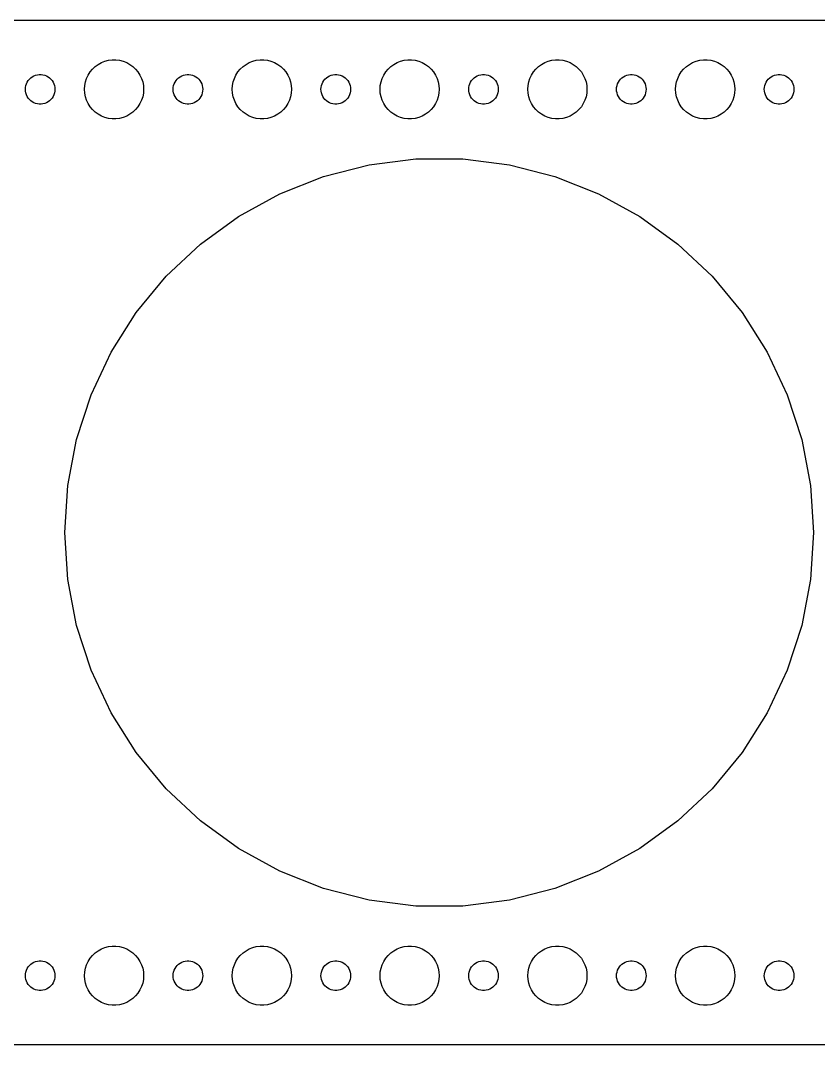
# Model space of a CAD drawing. Header units: metres. Extents: x -164 to 164, y -52 to 52.
# Drawn here: x -2 to 79, y -52 to 52 of the extents above; entities that cross this region are included whole.
import ezdxf

# ---------------------------------------------------------------- set-up
doc = ezdxf.new("R2010")
doc.units = ezdxf.units.M

msp = doc.modelspace()

# ---------------------------------------------------------------- linework, layer by layer
for p, q in [((159.814, 51.9901), (-159.814, 51.9901)), ((6.22266, 47.7145), (6.57294, 47.8532)), ((6.57294, 47.8532), (6.93785, 47.9469)), ((6.93785, 47.9469), (7.31161, 47.9941)), ((7.31161, 47.9941), (7.68837, 47.9941)), ((7.68837, 47.9941), (8.06213, 47.9469)), ((8.06213, 47.9469), (8.42705, 47.8532)), ((8.42705, 47.8532), (8.77733, 47.7145)), ((21.2227, 47.7145), (21.5729, 47.8532)), ((21.5729, 47.8532), (21.9379, 47.9469)), ((21.9379, 47.9469), (22.3116, 47.9941)), ((22.3116, 47.9941), (22.6884, 47.9941)), ((22.6884, 47.9941), (23.0621, 47.9469)), ((23.0621, 47.9469), (23.427, 47.8532)), ((23.427, 47.8532), (23.7773, 47.7145)), ((36.2227, 47.7145), (36.5729, 47.8532)), ((36.5729, 47.8532), (36.9379, 47.9469)), ((36.9379, 47.9469), (37.3116, 47.9941)), ((37.3116, 47.9941), (37.6884, 47.9941)), ((37.6884, 47.9941), (38.0621, 47.9469)), ((38.0621, 47.9469), (38.427, 47.8532)), ((38.427, 47.8532), (38.7773, 47.7145)), ((51.2227, 47.7145), (51.5729, 47.8532)), ((51.5729, 47.8532), (51.9379, 47.9469)), ((51.9379, 47.9469), (52.3116, 47.9941)), ((52.3116, 47.9941), (52.6884, 47.9941)), ((52.6884, 47.9941), (53.0621, 47.9469)), ((53.0621, 47.9469), (53.427, 47.8532)), ((53.427, 47.8532), (53.7773, 47.7145)), ((66.2227, 47.7145), (66.573, 47.8532)), ((66.573, 47.8532), (66.9379, 47.9469)), ((66.9379, 47.9469), (67.3116, 47.9941)), ((67.3116, 47.9941), (67.6884, 47.9941)), ((67.6884, 47.9941), (68.0621, 47.9469)), ((68.0621, 47.9469), (68.427, 47.8532)), ((68.427, 47.8532), (68.7773, 47.7145)), ((5.07294, 46.7634), (5.31308, 47.0536)), ((5.31308, 47.0536), (5.58772, 47.3115)), ((5.58772, 47.3115), (5.89252, 47.533)), ((5.89252, 47.533), (6.22266, 47.7145)), ((8.77733, 47.7145), (9.10747, 47.533)), ((9.10747, 47.533), (9.41226, 47.3115)), ((9.41226, 47.3115), (9.6869, 47.0536)), ((9.6869, 47.0536), (9.92705, 46.7634)), ((20.0729, 46.7634), (20.3131, 47.0536)), ((20.3131, 47.0536), (20.5877, 47.3115)), ((20.5877, 47.3115), (20.8925, 47.533)), ((20.8925, 47.533), (21.2227, 47.7145)), ((23.7773, 47.7145), (24.1075, 47.533)), ((24.1075, 47.533), (24.4123, 47.3115)), ((24.4123, 47.3115), (24.6869, 47.0536)), ((24.6869, 47.0536), (24.927, 46.7634)), ((35.0729, 46.7634), (35.3131, 47.0536)), ((35.3131, 47.0536), (35.5877, 47.3115)), ((35.5877, 47.3115), (35.8925, 47.533)), ((35.8925, 47.533), (36.2227, 47.7145)), ((38.7773, 47.7145), (39.1075, 47.533)), ((39.1075, 47.533), (39.4123, 47.3115)), ((39.4123, 47.3115), (39.6869, 47.0536)), ((39.6869, 47.0536), (39.927, 46.7634)), ((50.0729, 46.7634), (50.3131, 47.0536)), ((50.3131, 47.0536), (50.5877, 47.3115)), ((50.5877, 47.3115), (50.8925, 47.533)), ((50.8925, 47.533), (51.2227, 47.7145)), ((53.7773, 47.7145), (54.1075, 47.533)), ((54.1075, 47.533), (54.4123, 47.3115)), ((54.4123, 47.3115), (54.6869, 47.0536)), ((54.6869, 47.0536), (54.927, 46.7634)), ((65.073, 46.7634), (65.3131, 47.0536)), ((65.3131, 47.0536), (65.5877, 47.3115)), ((65.5877, 47.3115), (65.8925, 47.533)), ((65.8925, 47.533), (66.2227, 47.7145)), ((68.7773, 47.7145), (69.1075, 47.533)), ((69.1075, 47.533), (69.4123, 47.3115)), ((69.4123, 47.3115), (69.6869, 47.0536)), ((69.6869, 47.0536), (69.927, 46.7634)), ((-1.31445, 45.7226), (-1.21352, 45.8817)), ((-1.21352, 45.8817), (-1.09344, 46.0268)), ((-1.09344, 46.0268), (-0.95613, 46.1558)), ((-0.95613, 46.1558), (-0.80373, 46.2665)), ((-0.80373, 46.2665), (-0.63866, 46.3572)), ((-0.63866, 46.3572), (-0.46352, 46.4266)), ((-0.46352, 46.4266), (-0.28107, 46.4734)), ((-0.28107, 46.4734), (-0.09418, 46.497)), ((-0.09418, 46.497), (0.09418, 46.497)), ((0.09418, 46.497), (0.28107, 46.4734)), ((0.28107, 46.4734), (0.46352, 46.4266)), ((0.46352, 46.4266), (0.63866, 46.3572)), ((0.63866, 46.3572), (0.80373, 46.2665)), ((0.80373, 46.2665), (0.95613, 46.1558)), ((0.95613, 46.1558), (1.09344, 46.0268)), ((1.09344, 46.0268), (1.21352, 45.8817)), ((1.21352, 45.8817), (1.31445, 45.7226)), ((4.59424, 45.7461), (4.71066, 46.1044)), ((4.71066, 46.1044), (4.87108, 46.4453)), ((4.87108, 46.4453), (5.07294, 46.7634)), ((9.92705, 46.7634), (10.1289, 46.4453)), ((10.1289, 46.4453), (10.2893, 46.1044)), ((10.2893, 46.1044), (10.4057, 45.7461)), ((13.6855, 45.7226), (13.7865, 45.8817)), ((13.7865, 45.8817), (13.9065, 46.0268)), ((13.9065, 46.0268), (14.0439, 46.1558)), ((14.0439, 46.1558), (14.1963, 46.2665)), ((14.1963, 46.2665), (14.3613, 46.3572)), ((14.3613, 46.3572), (14.5365, 46.4266)), ((14.5365, 46.4266), (14.7189, 46.4734)), ((14.7189, 46.4734), (14.9058, 46.497)), ((14.9058, 46.497), (15.0942, 46.497)), ((15.0942, 46.497), (15.2811, 46.4734)), ((15.2811, 46.4734), (15.4635, 46.4266)), ((15.4635, 46.4266), (15.6387, 46.3572)), ((15.6387, 46.3572), (15.8037, 46.2665)), ((15.8037, 46.2665), (15.9561, 46.1558)), ((15.9561, 46.1558), (16.0934, 46.0268)), ((16.0934, 46.0268), (16.2135, 45.8817)), ((16.2135, 45.8817), (16.3145, 45.7226)), ((19.5942, 45.7461), (19.7107, 46.1044)), ((19.7107, 46.1044), (19.8711, 46.4453)), ((19.8711, 46.4453), (20.0729, 46.7634)), ((24.927, 46.7634), (25.1289, 46.4453)), ((25.1289, 46.4453), (25.2893, 46.1044)), ((25.2893, 46.1044), (25.4057, 45.7461)), ((28.6855, 45.7226), (28.7865, 45.8817)), ((28.7865, 45.8817), (28.9065, 46.0268)), ((28.9065, 46.0268), (29.0439, 46.1558)), ((29.0439, 46.1558), (29.1963, 46.2665)), ((29.1963, 46.2665), (29.3613, 46.3572)), ((29.3613, 46.3572), (29.5365, 46.4266)), ((29.5365, 46.4266), (29.7189, 46.4734)), ((29.7189, 46.4734), (29.9058, 46.497)), ((29.9058, 46.497), (30.0942, 46.497)), ((30.0942, 46.497), (30.2811, 46.4734)), ((30.2811, 46.4734), (30.4635, 46.4266)), ((30.4635, 46.4266), (30.6387, 46.3572)), ((30.6387, 46.3572), (30.8037, 46.2665)), ((30.8037, 46.2665), (30.9561, 46.1558)), ((30.9561, 46.1558), (31.0934, 46.0268)), ((31.0934, 46.0268), (31.2135, 45.8817)), ((31.2135, 45.8817), (31.3145, 45.7226)), ((34.5942, 45.7461), (34.7107, 46.1044)), ((34.7107, 46.1044), (34.8711, 46.4453)), ((34.8711, 46.4453), (35.0729, 46.7634)), ((39.927, 46.7634), (40.1289, 46.4453)), ((40.1289, 46.4453), (40.2893, 46.1044)), ((40.2893, 46.1044), (40.4057, 45.7461)), ((43.6855, 45.7226), (43.7865, 45.8817)), ((43.7865, 45.8817), (43.9065, 46.0268)), ((43.9065, 46.0268), (44.0439, 46.1558)), ((44.0439, 46.1558), (44.1963, 46.2665)), ((44.1963, 46.2665), (44.3613, 46.3572)), ((44.3613, 46.3572), (44.5365, 46.4266)), ((44.5365, 46.4266), (44.7189, 46.4734)), ((44.7189, 46.4734), (44.9058, 46.497)), ((44.9058, 46.497), (45.0942, 46.497)), ((45.0942, 46.497), (45.2811, 46.4734)), ((45.2811, 46.4734), (45.4635, 46.4266)), ((45.4635, 46.4266), (45.6387, 46.3572)), ((45.6387, 46.3572), (45.8037, 46.2665)), ((45.8037, 46.2665), (45.9561, 46.1558)), ((45.9561, 46.1558), (46.0934, 46.0268)), ((46.0934, 46.0268), (46.2135, 45.8817)), ((46.2135, 45.8817), (46.3145, 45.7226)), ((49.5942, 45.7461), (49.7107, 46.1044)), ((49.7107, 46.1044), (49.8711, 46.4453)), ((49.8711, 46.4453), (50.0729, 46.7634)), ((54.927, 46.7634), (55.1289, 46.4453)), ((55.1289, 46.4453), (55.2893, 46.1044)), ((55.2893, 46.1044), (55.4057, 45.7461)), ((58.6855, 45.7226), (58.7865, 45.8817)), ((58.7865, 45.8817), (58.9065, 46.0268)), ((58.9065, 46.0268), (59.0439, 46.1558)), ((59.0439, 46.1558), (59.1963, 46.2665)), ((59.1963, 46.2665), (59.3613, 46.3572)), ((59.3613, 46.3572), (59.5365, 46.4266)), ((59.5365, 46.4266), (59.7189, 46.4734)), ((59.7189, 46.4734), (59.9058, 46.497)), ((59.9058, 46.497), (60.0942, 46.497)), ((60.0942, 46.497), (60.2811, 46.4734)), ((60.2811, 46.4734), (60.4635, 46.4266)), ((60.4635, 46.4266), (60.6387, 46.3572)), ((60.6387, 46.3572), (60.8037, 46.2665)), ((60.8037, 46.2665), (60.9561, 46.1558)), ((60.9561, 46.1558), (61.0934, 46.0268)), ((61.0934, 46.0268), (61.2135, 45.8817)), ((61.2135, 45.8817), (61.3145, 45.7226)), ((64.5943, 45.7461), (64.7107, 46.1044)), ((64.7107, 46.1044), (64.8711, 46.4453)), ((64.8711, 46.4453), (65.073, 46.7634)), ((69.927, 46.7634), (70.1289, 46.4453)), ((70.1289, 46.4453), (70.2893, 46.1044)), ((70.2893, 46.1044), (70.4057, 45.7461)), ((73.6855, 45.7226), (73.7865, 45.8817)), ((73.7865, 45.8817), (73.9065, 46.0268)), ((73.9065, 46.0268), (74.0439, 46.1558)), ((74.0439, 46.1558), (74.1963, 46.2665)), ((74.1963, 46.2665), (74.3613, 46.3572)), ((74.3613, 46.3572), (74.5365, 46.4266)), ((74.5365, 46.4266), (74.7189, 46.4734)), ((74.7189, 46.4734), (74.9058, 46.497)), ((74.9058, 46.497), (75.0942, 46.497)), ((75.0942, 46.497), (75.2811, 46.4734)), ((75.2811, 46.4734), (75.4635, 46.4266)), ((75.4635, 46.4266), (75.6387, 46.3572)), ((75.6387, 46.3572), (75.8037, 46.2665)), ((75.8037, 46.2665), (75.9561, 46.1558)), ((75.9561, 46.1558), (76.0934, 46.0268)), ((76.0934, 46.0268), (76.2135, 45.8817)), ((76.2135, 45.8817), (76.3145, 45.7226)), ((-1.5, 45), (-1.48816, 45.188)), ((-1.48816, 44.812), (-1.5, 45)), ((-1.48816, 45.188), (-1.45287, 45.373)), ((-1.45287, 44.627), (-1.48816, 44.812)), ((-1.45287, 45.373), (-1.39465, 45.5522)), ((-1.39465, 45.5522), (-1.31445, 45.7226)), ((1.31445, 45.7226), (1.39465, 45.5522)), ((1.39465, 45.5522), (1.45287, 45.373)), ((1.45287, 45.373), (1.48816, 45.188)), ((1.48816, 44.812), (1.45287, 44.627)), ((1.48816, 45.188), (1.5, 45)), ((1.5, 45), (1.48816, 44.812)), ((4.5, 45), (4.52365, 45.376)), ((4.52365, 44.624), (4.5, 45)), ((4.52365, 45.376), (4.59424, 45.7461)), ((10.4057, 45.7461), (10.4763, 45.376)), ((10.4763, 45.376), (10.5, 45)), ((10.5, 45), (10.4763, 44.624)), ((13.5, 45), (13.5118, 45.188)), ((13.5118, 44.812), (13.5, 45)), ((13.5118, 45.188), (13.5471, 45.373)), ((13.5471, 44.627), (13.5118, 44.812)), ((13.5471, 45.373), (13.6053, 45.5522)), ((13.6053, 45.5522), (13.6855, 45.7226)), ((16.3145, 45.7226), (16.3947, 45.5522)), ((16.3947, 45.5522), (16.4529, 45.373)), ((16.4529, 45.373), (16.4882, 45.188)), ((16.4882, 44.812), (16.4529, 44.627)), ((16.4882, 45.188), (16.5, 45)), ((16.5, 45), (16.4882, 44.812)), ((19.5, 45), (19.5237, 45.376)), ((19.5237, 44.624), (19.5, 45)), ((19.5237, 45.376), (19.5942, 45.7461)), ((25.4057, 45.7461), (25.4763, 45.376)), ((25.4763, 45.376), (25.5, 45)), ((25.5, 45), (25.4763, 44.624)), ((28.5, 45), (28.5118, 45.188)), ((28.5118, 44.812), (28.5, 45)), ((28.5118, 45.188), (28.5471, 45.373)), ((28.5471, 44.627), (28.5118, 44.812)), ((28.5471, 45.373), (28.6053, 45.5522)), ((28.6053, 45.5522), (28.6855, 45.7226)), ((31.3145, 45.7226), (31.3947, 45.5522)), ((31.3947, 45.5522), (31.4529, 45.373)), ((31.4529, 45.373), (31.4882, 45.188)), ((31.4882, 44.812), (31.4529, 44.627)), ((31.4882, 45.188), (31.5, 45)), ((31.5, 45), (31.4882, 44.812)), ((34.5, 45), (34.5237, 45.376)), ((34.5237, 44.624), (34.5, 45)), ((34.5237, 45.376), (34.5942, 45.7461)), ((40.4057, 45.7461), (40.4763, 45.376)), ((40.4763, 45.376), (40.5, 45)), ((40.5, 45), (40.4763, 44.624)), ((43.5, 45), (43.5118, 45.188)), ((43.5118, 44.812), (43.5, 45)), ((43.5118, 45.188), (43.5471, 45.373)), ((43.5471, 44.627), (43.5118, 44.812)), ((43.5471, 45.373), (43.6053, 45.5522)), ((43.6053, 45.5522), (43.6855, 45.7226)), ((46.3145, 45.7226), (46.3947, 45.5522)), ((46.3947, 45.5522), (46.4529, 45.373)), ((46.4529, 45.373), (46.4882, 45.188)), ((46.4882, 44.812), (46.4529, 44.627)), ((46.4882, 45.188), (46.5, 45)), ((46.5, 45), (46.4882, 44.812)), ((49.5, 45), (49.5237, 45.376)), ((49.5237, 44.624), (49.5, 45)), ((49.5237, 45.376), (49.5942, 45.7461)), ((55.4057, 45.7461), (55.4763, 45.376)), ((55.4763, 45.376), (55.5, 45)), ((55.5, 45), (55.4763, 44.624)), ((58.5, 45), (58.5118, 45.188)), ((58.5118, 44.812), (58.5, 45)), ((58.5118, 45.188), (58.5471, 45.373)), ((58.5471, 44.627), (58.5118, 44.812)), ((58.5471, 45.373), (58.6053, 45.5522)), ((58.6053, 45.5522), (58.6855, 45.7226)), ((61.3145, 45.7226), (61.3947, 45.5522)), ((61.3947, 45.5522), (61.4529, 45.373)), ((61.4529, 45.373), (61.4882, 45.188)), ((61.4882, 44.812), (61.4529, 44.627)), ((61.4882, 45.188), (61.5, 45)), ((61.5, 45), (61.4882, 44.812)), ((64.5, 45), (64.5237, 45.376)), ((64.5237, 44.624), (64.5, 45)), ((64.5237, 45.376), (64.5943, 45.7461)), ((70.4057, 45.7461), (70.4763, 45.376)), ((70.4763, 45.376), (70.5, 45)), ((70.5, 45), (70.4763, 44.624)), ((73.5, 45), (73.5118, 45.188)), ((73.5118, 44.812), (73.5, 45)), ((73.5118, 45.188), (73.5471, 45.373)), ((73.5471, 44.627), (73.5118, 44.812)), ((73.5471, 45.373), (73.6053, 45.5522)), ((73.6053, 45.5522), (73.6855, 45.7226)), ((76.3145, 45.7226), (76.3947, 45.5522)), ((76.3947, 45.5522), (76.4529, 45.373)), ((76.4529, 45.373), (76.4882, 45.188)), ((76.4882, 44.812), (76.4529, 44.627)), ((76.4882, 45.188), (76.5, 45)), ((76.5, 45), (76.4882, 44.812)), ((-1.39465, 44.4478), (-1.45287, 44.627)), ((-1.31445, 44.2774), (-1.39465, 44.4478)), ((-1.21352, 44.1183), (-1.31445, 44.2774)), ((-1.09344, 43.9732), (-1.21352, 44.1183)), ((-0.95613, 43.8442), (-1.09344, 43.9732)), ((-0.80373, 43.7335), (-0.95613, 43.8442)), ((-0.63866, 43.6428), (-0.80373, 43.7335)), ((0.80373, 43.7335), (0.63866, 43.6428)), ((0.95613, 43.8442), (0.80373, 43.7335)), ((1.09344, 43.9732), (0.95613, 43.8442)), ((1.21352, 44.1183), (1.09344, 43.9732)), ((1.31445, 44.2774), (1.21352, 44.1183)), ((1.39465, 44.4478), (1.31445, 44.2774)), ((1.45287, 44.627), (1.39465, 44.4478)), ((4.59424, 44.2539), (4.52365, 44.624)), ((4.71066, 43.8956), (4.59424, 44.2539)), ((4.87108, 43.5547), (4.71066, 43.8956)), ((10.2893, 43.8956), (10.1289, 43.5547)), ((10.4057, 44.2539), (10.2893, 43.8956)), ((10.4763, 44.624), (10.4057, 44.2539)), ((13.6053, 44.4478), (13.5471, 44.627)), ((13.6855, 44.2774), (13.6053, 44.4478)), ((13.7865, 44.1183), (13.6855, 44.2774)), ((13.9065, 43.9732), (13.7865, 44.1183)), ((14.0439, 43.8442), (13.9065, 43.9732)), ((14.1963, 43.7335), (14.0439, 43.8442)), ((14.3613, 43.6428), (14.1963, 43.7335)), ((15.8037, 43.7335), (15.6387, 43.6428)), ((15.9561, 43.8442), (15.8037, 43.7335)), ((16.0934, 43.9732), (15.9561, 43.8442)), ((16.2135, 44.1183), (16.0934, 43.9732)), ((16.3145, 44.2774), (16.2135, 44.1183)), ((16.3947, 44.4478), (16.3145, 44.2774)), ((16.4529, 44.627), (16.3947, 44.4478)), ((19.5942, 44.2539), (19.5237, 44.624)), ((19.7107, 43.8956), (19.5942, 44.2539)), ((19.8711, 43.5547), (19.7107, 43.8956)), ((25.2893, 43.8956), (25.1289, 43.5547)), ((25.4057, 44.2539), (25.2893, 43.8956)), ((25.4763, 44.624), (25.4057, 44.2539)), ((28.6053, 44.4478), (28.5471, 44.627)), ((28.6855, 44.2774), (28.6053, 44.4478)), ((28.7865, 44.1183), (28.6855, 44.2774)), ((28.9065, 43.9732), (28.7865, 44.1183)), ((29.0439, 43.8442), (28.9065, 43.9732)), ((29.1963, 43.7335), (29.0439, 43.8442)), ((29.3613, 43.6428), (29.1963, 43.7335)), ((30.8037, 43.7335), (30.6387, 43.6428)), ((30.9561, 43.8442), (30.8037, 43.7335)), ((31.0934, 43.9732), (30.9561, 43.8442)), ((31.2135, 44.1183), (31.0934, 43.9732)), ((31.3145, 44.2774), (31.2135, 44.1183)), ((31.3947, 44.4478), (31.3145, 44.2774)), ((31.4529, 44.627), (31.3947, 44.4478)), ((34.5942, 44.2539), (34.5237, 44.624)), ((34.7107, 43.8956), (34.5942, 44.2539)), ((34.8711, 43.5547), (34.7107, 43.8956)), ((40.2893, 43.8956), (40.1289, 43.5547)), ((40.4057, 44.2539), (40.2893, 43.8956)), ((40.4763, 44.624), (40.4057, 44.2539)), ((43.6053, 44.4478), (43.5471, 44.627)), ((43.6855, 44.2774), (43.6053, 44.4478)), ((43.7865, 44.1183), (43.6855, 44.2774)), ((43.9065, 43.9732), (43.7865, 44.1183)), ((44.0439, 43.8442), (43.9065, 43.9732)), ((44.1963, 43.7335), (44.0439, 43.8442)), ((44.3613, 43.6428), (44.1963, 43.7335)), ((45.8037, 43.7335), (45.6387, 43.6428)), ((45.9561, 43.8442), (45.8037, 43.7335)), ((46.0934, 43.9732), (45.9561, 43.8442)), ((46.2135, 44.1183), (46.0934, 43.9732)), ((46.3145, 44.2774), (46.2135, 44.1183)), ((46.3947, 44.4478), (46.3145, 44.2774)), ((46.4529, 44.627), (46.3947, 44.4478)), ((49.5942, 44.2539), (49.5237, 44.624)), ((49.7107, 43.8956), (49.5942, 44.2539)), ((49.8711, 43.5547), (49.7107, 43.8956)), ((55.2893, 43.8956), (55.1289, 43.5547)), ((55.4057, 44.2539), (55.2893, 43.8956)), ((55.4763, 44.624), (55.4057, 44.2539)), ((58.6053, 44.4478), (58.5471, 44.627)), ((58.6855, 44.2774), (58.6053, 44.4478)), ((58.7865, 44.1183), (58.6855, 44.2774)), ((58.9065, 43.9732), (58.7865, 44.1183)), ((59.0439, 43.8442), (58.9065, 43.9732)), ((59.1963, 43.7335), (59.0439, 43.8442)), ((59.3613, 43.6428), (59.1963, 43.7335)), ((60.8037, 43.7335), (60.6387, 43.6428)), ((60.9561, 43.8442), (60.8037, 43.7335)), ((61.0934, 43.9732), (60.9561, 43.8442)), ((61.2135, 44.1183), (61.0934, 43.9732)), ((61.3145, 44.2774), (61.2135, 44.1183)), ((61.3947, 44.4478), (61.3145, 44.2774)), ((61.4529, 44.627), (61.3947, 44.4478)), ((64.5943, 44.2539), (64.5237, 44.624)), ((64.7107, 43.8956), (64.5943, 44.2539)), ((64.8711, 43.5547), (64.7107, 43.8956)), ((70.2893, 43.8956), (70.1289, 43.5547)), ((70.4057, 44.2539), (70.2893, 43.8956)), ((70.4763, 44.624), (70.4057, 44.2539)), ((73.6053, 44.4478), (73.5471, 44.627)), ((73.6855, 44.2774), (73.6053, 44.4478)), ((73.7865, 44.1183), (73.6855, 44.2774)), ((73.9065, 43.9732), (73.7865, 44.1183)), ((74.0439, 43.8442), (73.9065, 43.9732)), ((74.1963, 43.7335), (74.0439, 43.8442)), ((74.3613, 43.6428), (74.1963, 43.7335)), ((75.8037, 43.7335), (75.6387, 43.6428)), ((75.9561, 43.8442), (75.8037, 43.7335)), ((76.0934, 43.9732), (75.9561, 43.8442)), ((76.2135, 44.1183), (76.0934, 43.9732)), ((76.3145, 44.2774), (76.2135, 44.1183)), ((76.3947, 44.4478), (76.3145, 44.2774)), ((76.4529, 44.627), (76.3947, 44.4478)), ((-0.46352, 43.5734), (-0.63866, 43.6428)), ((-0.28107, 43.5266), (-0.46352, 43.5734)), ((-0.09418, 43.503), (-0.28107, 43.5266)), ((0.09418, 43.503), (-0.09418, 43.503)), ((0.28107, 43.5266), (0.09418, 43.503)), ((0.46352, 43.5734), (0.28107, 43.5266)), ((0.63866, 43.6428), (0.46352, 43.5734)), ((5.07294, 43.2366), (4.87108, 43.5547)), ((5.31308, 42.9464), (5.07294, 43.2366)), ((5.58772, 42.6885), (5.31308, 42.9464)), ((5.89252, 42.467), (5.58772, 42.6885)), ((9.41226, 42.6885), (9.10747, 42.467)), ((9.6869, 42.9464), (9.41226, 42.6885)), ((9.92705, 43.2366), (9.6869, 42.9464)), ((10.1289, 43.5547), (9.92705, 43.2366)), ((14.5365, 43.5734), (14.3613, 43.6428)), ((14.7189, 43.5266), (14.5365, 43.5734)), ((14.9058, 43.503), (14.7189, 43.5266)), ((15.0942, 43.503), (14.9058, 43.503)), ((15.2811, 43.5266), (15.0942, 43.503)), ((15.4635, 43.5734), (15.2811, 43.5266)), ((15.6387, 43.6428), (15.4635, 43.5734)), ((20.0729, 43.2366), (19.8711, 43.5547)), ((20.3131, 42.9464), (20.0729, 43.2366)), ((20.5877, 42.6885), (20.3131, 42.9464)), ((20.8925, 42.467), (20.5877, 42.6885)), ((24.4123, 42.6885), (24.1075, 42.467)), ((24.6869, 42.9464), (24.4123, 42.6885)), ((24.927, 43.2366), (24.6869, 42.9464)), ((25.1289, 43.5547), (24.927, 43.2366)), ((29.5365, 43.5734), (29.3613, 43.6428)), ((29.7189, 43.5266), (29.5365, 43.5734)), ((29.9058, 43.503), (29.7189, 43.5266)), ((30.0942, 43.503), (29.9058, 43.503)), ((30.2811, 43.5266), (30.0942, 43.503)), ((30.4635, 43.5734), (30.2811, 43.5266)), ((30.6387, 43.6428), (30.4635, 43.5734)), ((35.0729, 43.2366), (34.8711, 43.5547)), ((35.3131, 42.9464), (35.0729, 43.2366)), ((35.5877, 42.6885), (35.3131, 42.9464)), ((35.8925, 42.467), (35.5877, 42.6885)), ((39.4123, 42.6885), (39.1075, 42.467)), ((39.6869, 42.9464), (39.4123, 42.6885)), ((39.927, 43.2366), (39.6869, 42.9464)), ((40.1289, 43.5547), (39.927, 43.2366)), ((44.5365, 43.5734), (44.3613, 43.6428)), ((44.7189, 43.5266), (44.5365, 43.5734)), ((44.9058, 43.503), (44.7189, 43.5266)), ((45.0942, 43.503), (44.9058, 43.503)), ((45.2811, 43.5266), (45.0942, 43.503)), ((45.4635, 43.5734), (45.2811, 43.5266)), ((45.6387, 43.6428), (45.4635, 43.5734)), ((50.0729, 43.2366), (49.8711, 43.5547)), ((50.3131, 42.9464), (50.0729, 43.2366)), ((50.5877, 42.6885), (50.3131, 42.9464)), ((50.8925, 42.467), (50.5877, 42.6885)), ((54.4123, 42.6885), (54.1075, 42.467)), ((54.6869, 42.9464), (54.4123, 42.6885)), ((54.927, 43.2366), (54.6869, 42.9464)), ((55.1289, 43.5547), (54.927, 43.2366)), ((59.5365, 43.5734), (59.3613, 43.6428)), ((59.7189, 43.5266), (59.5365, 43.5734)), ((59.9058, 43.503), (59.7189, 43.5266)), ((60.0942, 43.503), (59.9058, 43.503)), ((60.2811, 43.5266), (60.0942, 43.503)), ((60.4635, 43.5734), (60.2811, 43.5266)), ((60.6387, 43.6428), (60.4635, 43.5734)), ((65.073, 43.2366), (64.8711, 43.5547)), ((65.3131, 42.9464), (65.073, 43.2366)), ((65.5877, 42.6885), (65.3131, 42.9464)), ((65.8925, 42.467), (65.5877, 42.6885)), ((69.4123, 42.6885), (69.1075, 42.467)), ((69.6869, 42.9464), (69.4123, 42.6885)), ((69.927, 43.2366), (69.6869, 42.9464)), ((70.1289, 43.5547), (69.927, 43.2366)), ((74.5365, 43.5734), (74.3613, 43.6428)), ((74.7189, 43.5266), (74.5365, 43.5734)), ((74.9058, 43.503), (74.7189, 43.5266)), ((75.0942, 43.503), (74.9058, 43.503)), ((75.2811, 43.5266), (75.0942, 43.503)), ((75.4635, 43.5734), (75.2811, 43.5266)), ((75.6387, 43.6428), (75.4635, 43.5734)), ((6.22266, 42.2855), (5.89252, 42.467)), ((6.57294, 42.1468), (6.22266, 42.2855)), ((6.93785, 42.0531), (6.57294, 42.1468)), ((7.31161, 42.0059), (6.93785, 42.0531)), ((7.68837, 42.0059), (7.31161, 42.0059)), ((8.06213, 42.0531), (7.68837, 42.0059)), ((8.42705, 42.1468), (8.06213, 42.0531)), ((8.77733, 42.2855), (8.42705, 42.1468)), ((9.10747, 42.467), (8.77733, 42.2855)), ((21.2227, 42.2855), (20.8925, 42.467)), ((21.5729, 42.1468), (21.2227, 42.2855)), ((21.9379, 42.0531), (21.5729, 42.1468)), ((22.3116, 42.0059), (21.9379, 42.0531)), ((22.6884, 42.0059), (22.3116, 42.0059)), ((23.0621, 42.0531), (22.6884, 42.0059)), ((23.427, 42.1468), (23.0621, 42.0531)), ((23.7773, 42.2855), (23.427, 42.1468)), ((24.1075, 42.467), (23.7773, 42.2855)), ((36.2227, 42.2855), (35.8925, 42.467)), ((36.5729, 42.1468), (36.2227, 42.2855)), ((36.9379, 42.0531), (36.5729, 42.1468)), ((37.3116, 42.0059), (36.9379, 42.0531)), ((37.6884, 42.0059), (37.3116, 42.0059)), ((38.0621, 42.0531), (37.6884, 42.0059)), ((38.427, 42.1468), (38.0621, 42.0531)), ((38.7773, 42.2855), (38.427, 42.1468)), ((39.1075, 42.467), (38.7773, 42.2855)), ((51.2227, 42.2855), (50.8925, 42.467)), ((51.5729, 42.1468), (51.2227, 42.2855)), ((51.9379, 42.0531), (51.5729, 42.1468)), ((52.3116, 42.0059), (51.9379, 42.0531)), ((52.6884, 42.0059), (52.3116, 42.0059)), ((53.0621, 42.0531), (52.6884, 42.0059)), ((53.427, 42.1468), (53.0621, 42.0531)), ((53.7773, 42.2855), (53.427, 42.1468)), ((54.1075, 42.467), (53.7773, 42.2855)), ((66.2227, 42.2855), (65.8925, 42.467)), ((66.573, 42.1468), (66.2227, 42.2855)), ((66.9379, 42.0531), (66.573, 42.1468)), ((67.3116, 42.0059), (66.9379, 42.0531)), ((67.6884, 42.0059), (67.3116, 42.0059)), ((68.0621, 42.0531), (67.6884, 42.0059)), ((68.427, 42.1468), (68.0621, 42.0531)), ((68.7773, 42.2855), (68.427, 42.1468)), ((69.1075, 42.467), (68.7773, 42.2855)), ((33.3795, 37.3269), (38.114, 37.925)), ((38.114, 37.925), (42.886, 37.925)), ((42.886, 37.925), (47.6205, 37.3269)), ((28.7574, 36.1401), (33.3795, 37.3269)), ((47.6205, 37.3269), (52.2426, 36.1401)), ((24.3204, 34.3834), (28.7574, 36.1401)), ((52.2426, 36.1401), (56.6796, 34.3834)), ((20.1386, 32.0845), (24.3204, 34.3834)), ((56.6796, 34.3834), (60.8614, 32.0845)), ((16.2779, 29.2795), (20.1386, 32.0845)), ((60.8614, 32.0845), (64.7221, 29.2795)), ((12.7992, 26.0128), (16.2779, 29.2795)), ((64.7221, 29.2795), (68.2008, 26.0128)), ((9.75734, 22.3358), (12.7992, 26.0128)), ((68.2008, 26.0128), (71.2426, 22.3358)), ((7.20033, 18.3066), (9.75734, 22.3358)), ((71.2426, 22.3358), (73.7997, 18.3066)), ((5.16849, 13.9887), (7.20033, 18.3066)), ((73.7997, 18.3066), (75.8315, 13.9887)), ((3.69383, 9.45021), (5.16849, 13.9887)), ((75.8315, 13.9887), (77.3062, 9.45021)), ((2.79964, 4.76265), (3.69383, 9.45021)), ((77.3062, 9.45021), (78.2003, 4.76265)), ((2.5, 0), (2.79964, 4.76265)), ((78.2003, 4.76265), (78.5, 0)), ((2.79964, -4.76265), (2.5, 0)), ((78.5, 0), (78.2003, -4.76265)), ((3.69383, -9.45021), (2.79964, -4.76265)), ((78.2003, -4.76265), (77.3062, -9.45021)), ((5.16849, -13.9887), (3.69383, -9.45021)), ((77.3062, -9.45021), (75.8315, -13.9887)), ((7.20033, -18.3066), (5.16849, -13.9887)), ((75.8315, -13.9887), (73.7997, -18.3066)), ((9.75734, -22.3358), (7.20033, -18.3066)), ((73.7997, -18.3066), (71.2426, -22.3358)), ((12.7992, -26.0128), (9.75734, -22.3358)), ((71.2426, -22.3358), (68.2008, -26.0128)), ((16.2779, -29.2795), (12.7992, -26.0128)), ((68.2008, -26.0128), (64.7221, -29.2795)), ((20.1386, -32.0845), (16.2779, -29.2795)), ((64.7221, -29.2795), (60.8614, -32.0845)), ((24.3204, -34.3834), (20.1386, -32.0845)), ((60.8614, -32.0845), (56.6796, -34.3834)), ((28.7574, -36.1401), (24.3204, -34.3834)), ((56.6796, -34.3834), (52.2426, -36.1401)), ((33.3795, -37.3269), (28.7574, -36.1401)), ((52.2426, -36.1401), (47.6205, -37.3269)), ((38.114, -37.925), (33.3795, -37.3269)), ((47.6205, -37.3269), (42.886, -37.925)), ((42.886, -37.925), (38.114, -37.925)), ((5.58772, -42.6885), (5.89252, -42.467)), ((5.89252, -42.467), (6.22266, -42.2855)), ((6.22266, -42.2855), (6.57294, -42.1468)), ((6.57294, -42.1468), (6.93785, -42.0531)), ((6.93785, -42.0531), (7.31161, -42.0059)), ((7.31161, -42.0059), (7.68837, -42.0059)), ((7.68837, -42.0059), (8.06213, -42.0531)), ((8.06213, -42.0531), (8.42705, -42.1468)), ((8.42705, -42.1468), (8.77733, -42.2855)), ((8.77733, -42.2855), (9.10747, -42.467)), ((9.10747, -42.467), (9.41226, -42.6885)), ((20.5877, -42.6885), (20.8925, -42.467)), ((20.8925, -42.467), (21.2227, -42.2855)), ((21.2227, -42.2855), (21.5729, -42.1468)), ((21.5729, -42.1468), (21.9379, -42.0531)), ((21.9379, -42.0531), (22.3116, -42.0059)), ((22.3116, -42.0059), (22.6884, -42.0059)), ((22.6884, -42.0059), (23.0621, -42.0531)), ((23.0621, -42.0531), (23.427, -42.1468)), ((23.427, -42.1468), (23.7773, -42.2855)), ((23.7773, -42.2855), (24.1075, -42.467)), ((24.1075, -42.467), (24.4123, -42.6885)), ((35.5877, -42.6885), (35.8925, -42.467)), ((35.8925, -42.467), (36.2227, -42.2855)), ((36.2227, -42.2855), (36.5729, -42.1468)), ((36.5729, -42.1468), (36.9379, -42.0531)), ((36.9379, -42.0531), (37.3116, -42.0059)), ((37.3116, -42.0059), (37.6884, -42.0059)), ((37.6884, -42.0059), (38.0621, -42.0531)), ((38.0621, -42.0531), (38.427, -42.1468)), ((38.427, -42.1468), (38.7773, -42.2855)), ((38.7773, -42.2855), (39.1075, -42.467)), ((39.1075, -42.467), (39.4123, -42.6885)), ((50.5877, -42.6885), (50.8925, -42.467)), ((50.8925, -42.467), (51.2227, -42.2855)), ((51.2227, -42.2855), (51.5729, -42.1468)), ((51.5729, -42.1468), (51.9379, -42.0531)), ((51.9379, -42.0531), (52.3116, -42.0059)), ((52.3116, -42.0059), (52.6884, -42.0059)), ((52.6884, -42.0059), (53.0621, -42.0531)), ((53.0621, -42.0531), (53.427, -42.1468)), ((53.427, -42.1468), (53.7773, -42.2855)), ((53.7773, -42.2855), (54.1075, -42.467)), ((54.1075, -42.467), (54.4123, -42.6885)), ((65.5877, -42.6885), (65.8925, -42.467)), ((65.8925, -42.467), (66.2227, -42.2855)), ((66.2227, -42.2855), (66.573, -42.1468)), ((66.573, -42.1468), (66.9379, -42.0531)), ((66.9379, -42.0531), (67.3116, -42.0059)), ((67.3116, -42.0059), (67.6884, -42.0059)), ((67.6884, -42.0059), (68.0621, -42.0531)), ((68.0621, -42.0531), (68.427, -42.1468)), ((68.427, -42.1468), (68.7773, -42.2855)), ((68.7773, -42.2855), (69.1075, -42.467)), ((69.1075, -42.467), (69.4123, -42.6885)), ((-0.80373, -43.7335), (-0.63866, -43.6428)), ((-0.63866, -43.6428), (-0.46352, -43.5734)), ((-0.46352, -43.5734), (-0.28107, -43.5266)), ((-0.28107, -43.5266), (-0.09418, -43.503)), ((-0.09418, -43.503), (0.09418, -43.503)), ((0.09418, -43.503), (0.28107, -43.5266)), ((0.28107, -43.5266), (0.46352, -43.5734)), ((0.46352, -43.5734), (0.63866, -43.6428)), ((0.63866, -43.6428), (0.80373, -43.7335)), ((4.71066, -43.8956), (4.87108, -43.5547)), ((4.87108, -43.5547), (5.07294, -43.2366)), ((5.07294, -43.2366), (5.31308, -42.9464)), ((5.31308, -42.9464), (5.58772, -42.6885)), ((9.41226, -42.6885), (9.6869, -42.9464)), ((9.6869, -42.9464), (9.92705, -43.2366)), ((9.92705, -43.2366), (10.1289, -43.5547)), ((10.1289, -43.5547), (10.2893, -43.8956)), ((14.1963, -43.7335), (14.3613, -43.6428)), ((14.3613, -43.6428), (14.5365, -43.5734)), ((14.5365, -43.5734), (14.7189, -43.5266)), ((14.7189, -43.5266), (14.9058, -43.503)), ((14.9058, -43.503), (15.0942, -43.503)), ((15.0942, -43.503), (15.2811, -43.5266)), ((15.2811, -43.5266), (15.4635, -43.5734)), ((15.4635, -43.5734), (15.6387, -43.6428)), ((15.6387, -43.6428), (15.8037, -43.7335)), ((19.7107, -43.8956), (19.8711, -43.5547)), ((19.8711, -43.5547), (20.0729, -43.2366)), ((20.0729, -43.2366), (20.3131, -42.9464)), ((20.3131, -42.9464), (20.5877, -42.6885)), ((24.4123, -42.6885), (24.6869, -42.9464)), ((24.6869, -42.9464), (24.927, -43.2366)), ((24.927, -43.2366), (25.1289, -43.5547)), ((25.1289, -43.5547), (25.2893, -43.8956)), ((29.1963, -43.7335), (29.3613, -43.6428)), ((29.3613, -43.6428), (29.5365, -43.5734)), ((29.5365, -43.5734), (29.7189, -43.5266)), ((29.7189, -43.5266), (29.9058, -43.503)), ((29.9058, -43.503), (30.0942, -43.503)), ((30.0942, -43.503), (30.2811, -43.5266)), ((30.2811, -43.5266), (30.4635, -43.5734)), ((30.4635, -43.5734), (30.6387, -43.6428)), ((30.6387, -43.6428), (30.8037, -43.7335)), ((34.7107, -43.8956), (34.8711, -43.5547)), ((34.8711, -43.5547), (35.0729, -43.2366)), ((35.0729, -43.2366), (35.3131, -42.9464)), ((35.3131, -42.9464), (35.5877, -42.6885)), ((39.4123, -42.6885), (39.6869, -42.9464)), ((39.6869, -42.9464), (39.927, -43.2366)), ((39.927, -43.2366), (40.1289, -43.5547)), ((40.1289, -43.5547), (40.2893, -43.8956)), ((44.1963, -43.7335), (44.3613, -43.6428)), ((44.3613, -43.6428), (44.5365, -43.5734)), ((44.5365, -43.5734), (44.7189, -43.5266)), ((44.7189, -43.5266), (44.9058, -43.503)), ((44.9058, -43.503), (45.0942, -43.503)), ((45.0942, -43.503), (45.2811, -43.5266)), ((45.2811, -43.5266), (45.4635, -43.5734)), ((45.4635, -43.5734), (45.6387, -43.6428)), ((45.6387, -43.6428), (45.8037, -43.7335)), ((49.7107, -43.8956), (49.8711, -43.5547)), ((49.8711, -43.5547), (50.0729, -43.2366)), ((50.0729, -43.2366), (50.3131, -42.9464)), ((50.3131, -42.9464), (50.5877, -42.6885)), ((54.4123, -42.6885), (54.6869, -42.9464)), ((54.6869, -42.9464), (54.927, -43.2366)), ((54.927, -43.2366), (55.1289, -43.5547)), ((55.1289, -43.5547), (55.2893, -43.8956)), ((59.1963, -43.7335), (59.3613, -43.6428)), ((59.3613, -43.6428), (59.5365, -43.5734)), ((59.5365, -43.5734), (59.7189, -43.5266)), ((59.7189, -43.5266), (59.9058, -43.503)), ((59.9058, -43.503), (60.0942, -43.503)), ((60.0942, -43.503), (60.2811, -43.5266)), ((60.2811, -43.5266), (60.4635, -43.5734)), ((60.4635, -43.5734), (60.6387, -43.6428)), ((60.6387, -43.6428), (60.8037, -43.7335)), ((64.7107, -43.8956), (64.8711, -43.5547)), ((64.8711, -43.5547), (65.073, -43.2366)), ((65.073, -43.2366), (65.3131, -42.9464)), ((65.3131, -42.9464), (65.5877, -42.6885)), ((69.4123, -42.6885), (69.6869, -42.9464)), ((69.6869, -42.9464), (69.927, -43.2366)), ((69.927, -43.2366), (70.1289, -43.5547)), ((70.1289, -43.5547), (70.2893, -43.8956)), ((74.1963, -43.7335), (74.3613, -43.6428)), ((74.3613, -43.6428), (74.5365, -43.5734)), ((74.5365, -43.5734), (74.7189, -43.5266)), ((74.7189, -43.5266), (74.9058, -43.503)), ((74.9058, -43.503), (75.0942, -43.503)), ((75.0942, -43.503), (75.2811, -43.5266)), ((75.2811, -43.5266), (75.4635, -43.5734)), ((75.4635, -43.5734), (75.6387, -43.6428)), ((75.6387, -43.6428), (75.8037, -43.7335)), ((-1.48816, -44.812), (-1.45287, -44.627)), ((-1.45287, -44.627), (-1.39465, -44.4478)), ((-1.39465, -44.4478), (-1.31445, -44.2774)), ((-1.31445, -44.2774), (-1.21352, -44.1183)), ((-1.21352, -44.1183), (-1.09344, -43.9732)), ((-1.09344, -43.9732), (-0.95613, -43.8442)), ((-0.95613, -43.8442), (-0.80373, -43.7335)), ((0.80373, -43.7335), (0.95613, -43.8442)), ((0.95613, -43.8442), (1.09344, -43.9732)), ((1.09344, -43.9732), (1.21352, -44.1183)), ((1.21352, -44.1183), (1.31445, -44.2774)), ((1.31445, -44.2774), (1.39465, -44.4478)), ((1.39465, -44.4478), (1.45287, -44.627)), ((1.45287, -44.627), (1.48816, -44.812)), ((4.5, -45), (4.52365, -44.624)), ((4.52365, -44.624), (4.59424, -44.2539)), ((4.59424, -44.2539), (4.71066, -43.8956)), ((10.2893, -43.8956), (10.4057, -44.2539)), ((10.4057, -44.2539), (10.4763, -44.624)), ((10.4763, -44.624), (10.5, -45)), ((13.5118, -44.812), (13.5471, -44.627)), ((13.5471, -44.627), (13.6053, -44.4478)), ((13.6053, -44.4478), (13.6855, -44.2774)), ((13.6855, -44.2774), (13.7865, -44.1183)), ((13.7865, -44.1183), (13.9065, -43.9732)), ((13.9065, -43.9732), (14.0439, -43.8442)), ((14.0439, -43.8442), (14.1963, -43.7335)), ((15.8037, -43.7335), (15.9561, -43.8442)), ((15.9561, -43.8442), (16.0934, -43.9732)), ((16.0934, -43.9732), (16.2135, -44.1183)), ((16.2135, -44.1183), (16.3145, -44.2774)), ((16.3145, -44.2774), (16.3947, -44.4478)), ((16.3947, -44.4478), (16.4529, -44.627)), ((16.4529, -44.627), (16.4882, -44.812)), ((19.5, -45), (19.5237, -44.624)), ((19.5237, -44.624), (19.5942, -44.2539)), ((19.5942, -44.2539), (19.7107, -43.8956)), ((25.2893, -43.8956), (25.4057, -44.2539)), ((25.4057, -44.2539), (25.4763, -44.624)), ((25.4763, -44.624), (25.5, -45)), ((28.5118, -44.812), (28.5471, -44.627)), ((28.5471, -44.627), (28.6053, -44.4478)), ((28.6053, -44.4478), (28.6855, -44.2774)), ((28.6855, -44.2774), (28.7865, -44.1183)), ((28.7865, -44.1183), (28.9065, -43.9732)), ((28.9065, -43.9732), (29.0439, -43.8442)), ((29.0439, -43.8442), (29.1963, -43.7335)), ((30.8037, -43.7335), (30.9561, -43.8442)), ((30.9561, -43.8442), (31.0934, -43.9732)), ((31.0934, -43.9732), (31.2135, -44.1183)), ((31.2135, -44.1183), (31.3145, -44.2774)), ((31.3145, -44.2774), (31.3947, -44.4478)), ((31.3947, -44.4478), (31.4529, -44.627)), ((31.4529, -44.627), (31.4882, -44.812)), ((34.5, -45), (34.5237, -44.624)), ((34.5237, -44.624), (34.5942, -44.2539)), ((34.5942, -44.2539), (34.7107, -43.8956)), ((40.2893, -43.8956), (40.4057, -44.2539)), ((40.4057, -44.2539), (40.4763, -44.624)), ((40.4763, -44.624), (40.5, -45)), ((43.5118, -44.812), (43.5471, -44.627)), ((43.5471, -44.627), (43.6053, -44.4478)), ((43.6053, -44.4478), (43.6855, -44.2774)), ((43.6855, -44.2774), (43.7865, -44.1183)), ((43.7865, -44.1183), (43.9065, -43.9732)), ((43.9065, -43.9732), (44.0439, -43.8442)), ((44.0439, -43.8442), (44.1963, -43.7335)), ((45.8037, -43.7335), (45.9561, -43.8442)), ((45.9561, -43.8442), (46.0934, -43.9732)), ((46.0934, -43.9732), (46.2135, -44.1183)), ((46.2135, -44.1183), (46.3145, -44.2774)), ((46.3145, -44.2774), (46.3947, -44.4478)), ((46.3947, -44.4478), (46.4529, -44.627)), ((46.4529, -44.627), (46.4882, -44.812)), ((49.5, -45), (49.5237, -44.624)), ((49.5237, -44.624), (49.5942, -44.2539)), ((49.5942, -44.2539), (49.7107, -43.8956)), ((55.2893, -43.8956), (55.4057, -44.2539)), ((55.4057, -44.2539), (55.4763, -44.624)), ((55.4763, -44.624), (55.5, -45)), ((58.5118, -44.812), (58.5471, -44.627)), ((58.5471, -44.627), (58.6053, -44.4478)), ((58.6053, -44.4478), (58.6855, -44.2774)), ((58.6855, -44.2774), (58.7865, -44.1183)), ((58.7865, -44.1183), (58.9065, -43.9732)), ((58.9065, -43.9732), (59.0439, -43.8442)), ((59.0439, -43.8442), (59.1963, -43.7335)), ((60.8037, -43.7335), (60.9561, -43.8442)), ((60.9561, -43.8442), (61.0934, -43.9732)), ((61.0934, -43.9732), (61.2135, -44.1183)), ((61.2135, -44.1183), (61.3145, -44.2774)), ((61.3145, -44.2774), (61.3947, -44.4478)), ((61.3947, -44.4478), (61.4529, -44.627)), ((61.4529, -44.627), (61.4882, -44.812)), ((64.5, -45), (64.5237, -44.624)), ((64.5237, -44.624), (64.5943, -44.2539)), ((64.5943, -44.2539), (64.7107, -43.8956)), ((70.2893, -43.8956), (70.4057, -44.2539)), ((70.4057, -44.2539), (70.4763, -44.624)), ((70.4763, -44.624), (70.5, -45)), ((73.5118, -44.812), (73.5471, -44.627)), ((73.5471, -44.627), (73.6053, -44.4478)), ((73.6053, -44.4478), (73.6855, -44.2774)), ((73.6855, -44.2774), (73.7865, -44.1183)), ((73.7865, -44.1183), (73.9065, -43.9732)), ((73.9065, -43.9732), (74.0439, -43.8442)), ((74.0439, -43.8442), (74.1963, -43.7335)), ((75.8037, -43.7335), (75.9561, -43.8442)), ((75.9561, -43.8442), (76.0934, -43.9732)), ((76.0934, -43.9732), (76.2135, -44.1183)), ((76.2135, -44.1183), (76.3145, -44.2774)), ((76.3145, -44.2774), (76.3947, -44.4478)), ((76.3947, -44.4478), (76.4529, -44.627)), ((76.4529, -44.627), (76.4882, -44.812)), ((-1.5, -45), (-1.48816, -44.812)), ((-1.48816, -45.188), (-1.5, -45)), ((-1.45287, -45.373), (-1.48816, -45.188)), ((-1.39465, -45.5522), (-1.45287, -45.373)), ((-1.31445, -45.7226), (-1.39465, -45.5522)), ((-1.21352, -45.8817), (-1.31445, -45.7226)), ((1.31445, -45.7226), (1.21352, -45.8817)), ((1.39465, -45.5522), (1.31445, -45.7226)), ((1.45287, -45.373), (1.39465, -45.5522)), ((1.48816, -45.188), (1.45287, -45.373)), ((1.48816, -44.812), (1.5, -45)), ((1.5, -45), (1.48816, -45.188)), ((4.52365, -45.376), (4.5, -45)), ((4.59424, -45.7461), (4.52365, -45.376)), ((4.71066, -46.1044), (4.59424, -45.7461)), ((10.4057, -45.7461), (10.2893, -46.1044)), ((10.4763, -45.376), (10.4057, -45.7461)), ((10.5, -45), (10.4763, -45.376)), ((13.5, -45), (13.5118, -44.812)), ((13.5118, -45.188), (13.5, -45)), ((13.5471, -45.373), (13.5118, -45.188)), ((13.6053, -45.5522), (13.5471, -45.373)), ((13.6855, -45.7226), (13.6053, -45.5522)), ((13.7865, -45.8817), (13.6855, -45.7226)), ((16.3145, -45.7226), (16.2135, -45.8817)), ((16.3947, -45.5522), (16.3145, -45.7226)), ((16.4529, -45.373), (16.3947, -45.5522)), ((16.4882, -45.188), (16.4529, -45.373)), ((16.4882, -44.812), (16.5, -45)), ((16.5, -45), (16.4882, -45.188)), ((19.5237, -45.376), (19.5, -45)), ((19.5942, -45.7461), (19.5237, -45.376)), ((19.7107, -46.1044), (19.5942, -45.7461)), ((25.4057, -45.7461), (25.2893, -46.1044)), ((25.4763, -45.376), (25.4057, -45.7461)), ((25.5, -45), (25.4763, -45.376)), ((28.5, -45), (28.5118, -44.812)), ((28.5118, -45.188), (28.5, -45)), ((28.5471, -45.373), (28.5118, -45.188)), ((28.6053, -45.5522), (28.5471, -45.373)), ((28.6855, -45.7226), (28.6053, -45.5522)), ((28.7865, -45.8817), (28.6855, -45.7226)), ((31.3145, -45.7226), (31.2135, -45.8817)), ((31.3947, -45.5522), (31.3145, -45.7226)), ((31.4529, -45.373), (31.3947, -45.5522)), ((31.4882, -45.188), (31.4529, -45.373)), ((31.4882, -44.812), (31.5, -45)), ((31.5, -45), (31.4882, -45.188)), ((34.5237, -45.376), (34.5, -45)), ((34.5942, -45.7461), (34.5237, -45.376)), ((34.7107, -46.1044), (34.5942, -45.7461)), ((40.4057, -45.7461), (40.2893, -46.1044)), ((40.4763, -45.376), (40.4057, -45.7461)), ((40.5, -45), (40.4763, -45.376)), ((43.5, -45), (43.5118, -44.812)), ((43.5118, -45.188), (43.5, -45)), ((43.5471, -45.373), (43.5118, -45.188)), ((43.6053, -45.5522), (43.5471, -45.373)), ((43.6855, -45.7226), (43.6053, -45.5522)), ((43.7865, -45.8817), (43.6855, -45.7226)), ((46.3145, -45.7226), (46.2135, -45.8817)), ((46.3947, -45.5522), (46.3145, -45.7226)), ((46.4529, -45.373), (46.3947, -45.5522)), ((46.4882, -45.188), (46.4529, -45.373)), ((46.4882, -44.812), (46.5, -45)), ((46.5, -45), (46.4882, -45.188)), ((49.5237, -45.376), (49.5, -45)), ((49.5942, -45.7461), (49.5237, -45.376)), ((49.7107, -46.1044), (49.5942, -45.7461)), ((55.4057, -45.7461), (55.2893, -46.1044)), ((55.4763, -45.376), (55.4057, -45.7461)), ((55.5, -45), (55.4763, -45.376)), ((58.5, -45), (58.5118, -44.812)), ((58.5118, -45.188), (58.5, -45)), ((58.5471, -45.373), (58.5118, -45.188)), ((58.6053, -45.5522), (58.5471, -45.373)), ((58.6855, -45.7226), (58.6053, -45.5522)), ((58.7865, -45.8817), (58.6855, -45.7226)), ((61.3145, -45.7226), (61.2135, -45.8817)), ((61.3947, -45.5522), (61.3145, -45.7226)), ((61.4529, -45.373), (61.3947, -45.5522)), ((61.4882, -45.188), (61.4529, -45.373)), ((61.4882, -44.812), (61.5, -45)), ((61.5, -45), (61.4882, -45.188)), ((64.5237, -45.376), (64.5, -45)), ((64.5943, -45.7461), (64.5237, -45.376)), ((64.7107, -46.1044), (64.5943, -45.7461)), ((70.4057, -45.7461), (70.2893, -46.1044)), ((70.4763, -45.376), (70.4057, -45.7461)), ((70.5, -45), (70.4763, -45.376)), ((73.5, -45), (73.5118, -44.812)), ((73.5118, -45.188), (73.5, -45)), ((73.5471, -45.373), (73.5118, -45.188)), ((73.6053, -45.5522), (73.5471, -45.373)), ((73.6855, -45.7226), (73.6053, -45.5522)), ((73.7865, -45.8817), (73.6855, -45.7226)), ((76.3145, -45.7226), (76.2135, -45.8817)), ((76.3947, -45.5522), (76.3145, -45.7226)), ((76.4529, -45.373), (76.3947, -45.5522)), ((76.4882, -45.188), (76.4529, -45.373)), ((76.4882, -44.812), (76.5, -45)), ((76.5, -45), (76.4882, -45.188)), ((-1.09344, -46.0268), (-1.21352, -45.8817)), ((-0.95613, -46.1558), (-1.09344, -46.0268)), ((-0.80373, -46.2665), (-0.95613, -46.1558)), ((-0.63866, -46.3572), (-0.80373, -46.2665)), ((-0.46352, -46.4266), (-0.63866, -46.3572)), ((-0.28107, -46.4734), (-0.46352, -46.4266)), ((-0.09418, -46.497), (-0.28107, -46.4734)), ((0.09418, -46.497), (-0.09418, -46.497)), ((0.28107, -46.4734), (0.09418, -46.497)), ((0.46352, -46.4266), (0.28107, -46.4734)), ((0.63866, -46.3572), (0.46352, -46.4266)), ((0.80373, -46.2665), (0.63866, -46.3572)), ((0.95613, -46.1558), (0.80373, -46.2665)), ((1.09344, -46.0268), (0.95613, -46.1558)), ((1.21352, -45.8817), (1.09344, -46.0268)), ((4.87108, -46.4453), (4.71066, -46.1044)), ((5.07294, -46.7634), (4.87108, -46.4453)), ((5.31308, -47.0536), (5.07294, -46.7634)), ((9.92705, -46.7634), (9.6869, -47.0536)), ((10.1289, -46.4453), (9.92705, -46.7634)), ((10.2893, -46.1044), (10.1289, -46.4453)), ((13.9065, -46.0268), (13.7865, -45.8817)), ((14.0439, -46.1558), (13.9065, -46.0268)), ((14.1963, -46.2665), (14.0439, -46.1558)), ((14.3613, -46.3572), (14.1963, -46.2665)), ((14.5365, -46.4266), (14.3613, -46.3572)), ((14.7189, -46.4734), (14.5365, -46.4266)), ((14.9058, -46.497), (14.7189, -46.4734)), ((15.0942, -46.497), (14.9058, -46.497)), ((15.2811, -46.4734), (15.0942, -46.497)), ((15.4635, -46.4266), (15.2811, -46.4734)), ((15.6387, -46.3572), (15.4635, -46.4266)), ((15.8037, -46.2665), (15.6387, -46.3572)), ((15.9561, -46.1558), (15.8037, -46.2665)), ((16.0934, -46.0268), (15.9561, -46.1558)), ((16.2135, -45.8817), (16.0934, -46.0268)), ((19.8711, -46.4453), (19.7107, -46.1044)), ((20.0729, -46.7634), (19.8711, -46.4453)), ((20.3131, -47.0536), (20.0729, -46.7634)), ((24.927, -46.7634), (24.6869, -47.0536)), ((25.1289, -46.4453), (24.927, -46.7634)), ((25.2893, -46.1044), (25.1289, -46.4453)), ((28.9065, -46.0268), (28.7865, -45.8817)), ((29.0439, -46.1558), (28.9065, -46.0268)), ((29.1963, -46.2665), (29.0439, -46.1558)), ((29.3613, -46.3572), (29.1963, -46.2665)), ((29.5365, -46.4266), (29.3613, -46.3572)), ((29.7189, -46.4734), (29.5365, -46.4266)), ((29.9058, -46.497), (29.7189, -46.4734)), ((30.0942, -46.497), (29.9058, -46.497)), ((30.2811, -46.4734), (30.0942, -46.497)), ((30.4635, -46.4266), (30.2811, -46.4734)), ((30.6387, -46.3572), (30.4635, -46.4266)), ((30.8037, -46.2665), (30.6387, -46.3572)), ((30.9561, -46.1558), (30.8037, -46.2665)), ((31.0934, -46.0268), (30.9561, -46.1558)), ((31.2135, -45.8817), (31.0934, -46.0268)), ((34.8711, -46.4453), (34.7107, -46.1044)), ((35.0729, -46.7634), (34.8711, -46.4453)), ((35.3131, -47.0536), (35.0729, -46.7634)), ((39.927, -46.7634), (39.6869, -47.0536)), ((40.1289, -46.4453), (39.927, -46.7634)), ((40.2893, -46.1044), (40.1289, -46.4453)), ((43.9065, -46.0268), (43.7865, -45.8817)), ((44.0439, -46.1558), (43.9065, -46.0268)), ((44.1963, -46.2665), (44.0439, -46.1558)), ((44.3613, -46.3572), (44.1963, -46.2665)), ((44.5365, -46.4266), (44.3613, -46.3572)), ((44.7189, -46.4734), (44.5365, -46.4266)), ((44.9058, -46.497), (44.7189, -46.4734)), ((45.0942, -46.497), (44.9058, -46.497)), ((45.2811, -46.4734), (45.0942, -46.497)), ((45.4635, -46.4266), (45.2811, -46.4734)), ((45.6387, -46.3572), (45.4635, -46.4266)), ((45.8037, -46.2665), (45.6387, -46.3572)), ((45.9561, -46.1558), (45.8037, -46.2665)), ((46.0934, -46.0268), (45.9561, -46.1558)), ((46.2135, -45.8817), (46.0934, -46.0268)), ((49.8711, -46.4453), (49.7107, -46.1044)), ((50.0729, -46.7634), (49.8711, -46.4453)), ((50.3131, -47.0536), (50.0729, -46.7634)), ((54.927, -46.7634), (54.6869, -47.0536)), ((55.1289, -46.4453), (54.927, -46.7634)), ((55.2893, -46.1044), (55.1289, -46.4453)), ((58.9065, -46.0268), (58.7865, -45.8817)), ((59.0439, -46.1558), (58.9065, -46.0268)), ((59.1963, -46.2665), (59.0439, -46.1558)), ((59.3613, -46.3572), (59.1963, -46.2665)), ((59.5365, -46.4266), (59.3613, -46.3572)), ((59.7189, -46.4734), (59.5365, -46.4266)), ((59.9058, -46.497), (59.7189, -46.4734)), ((60.0942, -46.497), (59.9058, -46.497)), ((60.2811, -46.4734), (60.0942, -46.497)), ((60.4635, -46.4266), (60.2811, -46.4734)), ((60.6387, -46.3572), (60.4635, -46.4266)), ((60.8037, -46.2665), (60.6387, -46.3572)), ((60.9561, -46.1558), (60.8037, -46.2665)), ((61.0934, -46.0268), (60.9561, -46.1558)), ((61.2135, -45.8817), (61.0934, -46.0268)), ((64.8711, -46.4453), (64.7107, -46.1044)), ((65.073, -46.7634), (64.8711, -46.4453)), ((65.3131, -47.0536), (65.073, -46.7634)), ((69.927, -46.7634), (69.6869, -47.0536)), ((70.1289, -46.4453), (69.927, -46.7634)), ((70.2893, -46.1044), (70.1289, -46.4453)), ((73.9065, -46.0268), (73.7865, -45.8817)), ((74.0439, -46.1558), (73.9065, -46.0268)), ((74.1963, -46.2665), (74.0439, -46.1558)), ((74.3613, -46.3572), (74.1963, -46.2665)), ((74.5365, -46.4266), (74.3613, -46.3572)), ((74.7189, -46.4734), (74.5365, -46.4266)), ((74.9058, -46.497), (74.7189, -46.4734)), ((75.0942, -46.497), (74.9058, -46.497)), ((75.2811, -46.4734), (75.0942, -46.497)), ((75.4635, -46.4266), (75.2811, -46.4734)), ((75.6387, -46.3572), (75.4635, -46.4266)), ((75.8037, -46.2665), (75.6387, -46.3572)), ((75.9561, -46.1558), (75.8037, -46.2665)), ((76.0934, -46.0268), (75.9561, -46.1558)), ((76.2135, -45.8817), (76.0934, -46.0268)), ((5.58772, -47.3115), (5.31308, -47.0536)), ((5.89252, -47.533), (5.58772, -47.3115)), ((6.22266, -47.7145), (5.89252, -47.533)), ((6.57294, -47.8532), (6.22266, -47.7145)), ((8.77733, -47.7145), (8.42705, -47.8532)), ((9.10747, -47.533), (8.77733, -47.7145)), ((9.41226, -47.3115), (9.10747, -47.533)), ((9.6869, -47.0536), (9.41226, -47.3115)), ((20.5877, -47.3115), (20.3131, -47.0536)), ((20.8925, -47.533), (20.5877, -47.3115)), ((21.2227, -47.7145), (20.8925, -47.533)), ((21.5729, -47.8532), (21.2227, -47.7145)), ((23.7773, -47.7145), (23.427, -47.8532)), ((24.1075, -47.533), (23.7773, -47.7145)), ((24.4123, -47.3115), (24.1075, -47.533)), ((24.6869, -47.0536), (24.4123, -47.3115)), ((35.5877, -47.3115), (35.3131, -47.0536)), ((35.8925, -47.533), (35.5877, -47.3115)), ((36.2227, -47.7145), (35.8925, -47.533)), ((36.5729, -47.8532), (36.2227, -47.7145)), ((38.7773, -47.7145), (38.427, -47.8532)), ((39.1075, -47.533), (38.7773, -47.7145)), ((39.4123, -47.3115), (39.1075, -47.533)), ((39.6869, -47.0536), (39.4123, -47.3115)), ((50.5877, -47.3115), (50.3131, -47.0536)), ((50.8925, -47.533), (50.5877, -47.3115)), ((51.2227, -47.7145), (50.8925, -47.533)), ((51.5729, -47.8532), (51.2227, -47.7145)), ((53.7773, -47.7145), (53.427, -47.8532)), ((54.1075, -47.533), (53.7773, -47.7145)), ((54.4123, -47.3115), (54.1075, -47.533)), ((54.6869, -47.0536), (54.4123, -47.3115)), ((65.5877, -47.3115), (65.3131, -47.0536)), ((65.8925, -47.533), (65.5877, -47.3115)), ((66.2227, -47.7145), (65.8925, -47.533)), ((66.573, -47.8532), (66.2227, -47.7145)), ((68.7773, -47.7145), (68.427, -47.8532)), ((69.1075, -47.533), (68.7773, -47.7145)), ((69.4123, -47.3115), (69.1075, -47.533)), ((69.6869, -47.0536), (69.4123, -47.3115)), ((6.93785, -47.9469), (6.57294, -47.8532)), ((7.31161, -47.9941), (6.93785, -47.9469)), ((7.68837, -47.9941), (7.31161, -47.9941)), ((8.06213, -47.9469), (7.68837, -47.9941)), ((8.42705, -47.8532), (8.06213, -47.9469)), ((21.9379, -47.9469), (21.5729, -47.8532)), ((22.3116, -47.9941), (21.9379, -47.9469)), ((22.6884, -47.9941), (22.3116, -47.9941)), ((23.0621, -47.9469), (22.6884, -47.9941)), ((23.427, -47.8532), (23.0621, -47.9469)), ((36.9379, -47.9469), (36.5729, -47.8532)), ((37.3116, -47.9941), (36.9379, -47.9469)), ((37.6884, -47.9941), (37.3116, -47.9941)), ((38.0621, -47.9469), (37.6884, -47.9941)), ((38.427, -47.8532), (38.0621, -47.9469)), ((51.9379, -47.9469), (51.5729, -47.8532)), ((52.3116, -47.9941), (51.9379, -47.9469)), ((52.6884, -47.9941), (52.3116, -47.9941)), ((53.0621, -47.9469), (52.6884, -47.9941)), ((53.427, -47.8532), (53.0621, -47.9469)), ((66.9379, -47.9469), (66.573, -47.8532)), ((67.3116, -47.9941), (66.9379, -47.9469)), ((67.6884, -47.9941), (67.3116, -47.9941)), ((68.0621, -47.9469), (67.6884, -47.9941)), ((68.427, -47.8532), (68.0621, -47.9469)), ((-159.814, -51.9901), (159.814, -51.9901))]:
    msp.add_line(p, q)

doc.saveas('drawing.dxf')
